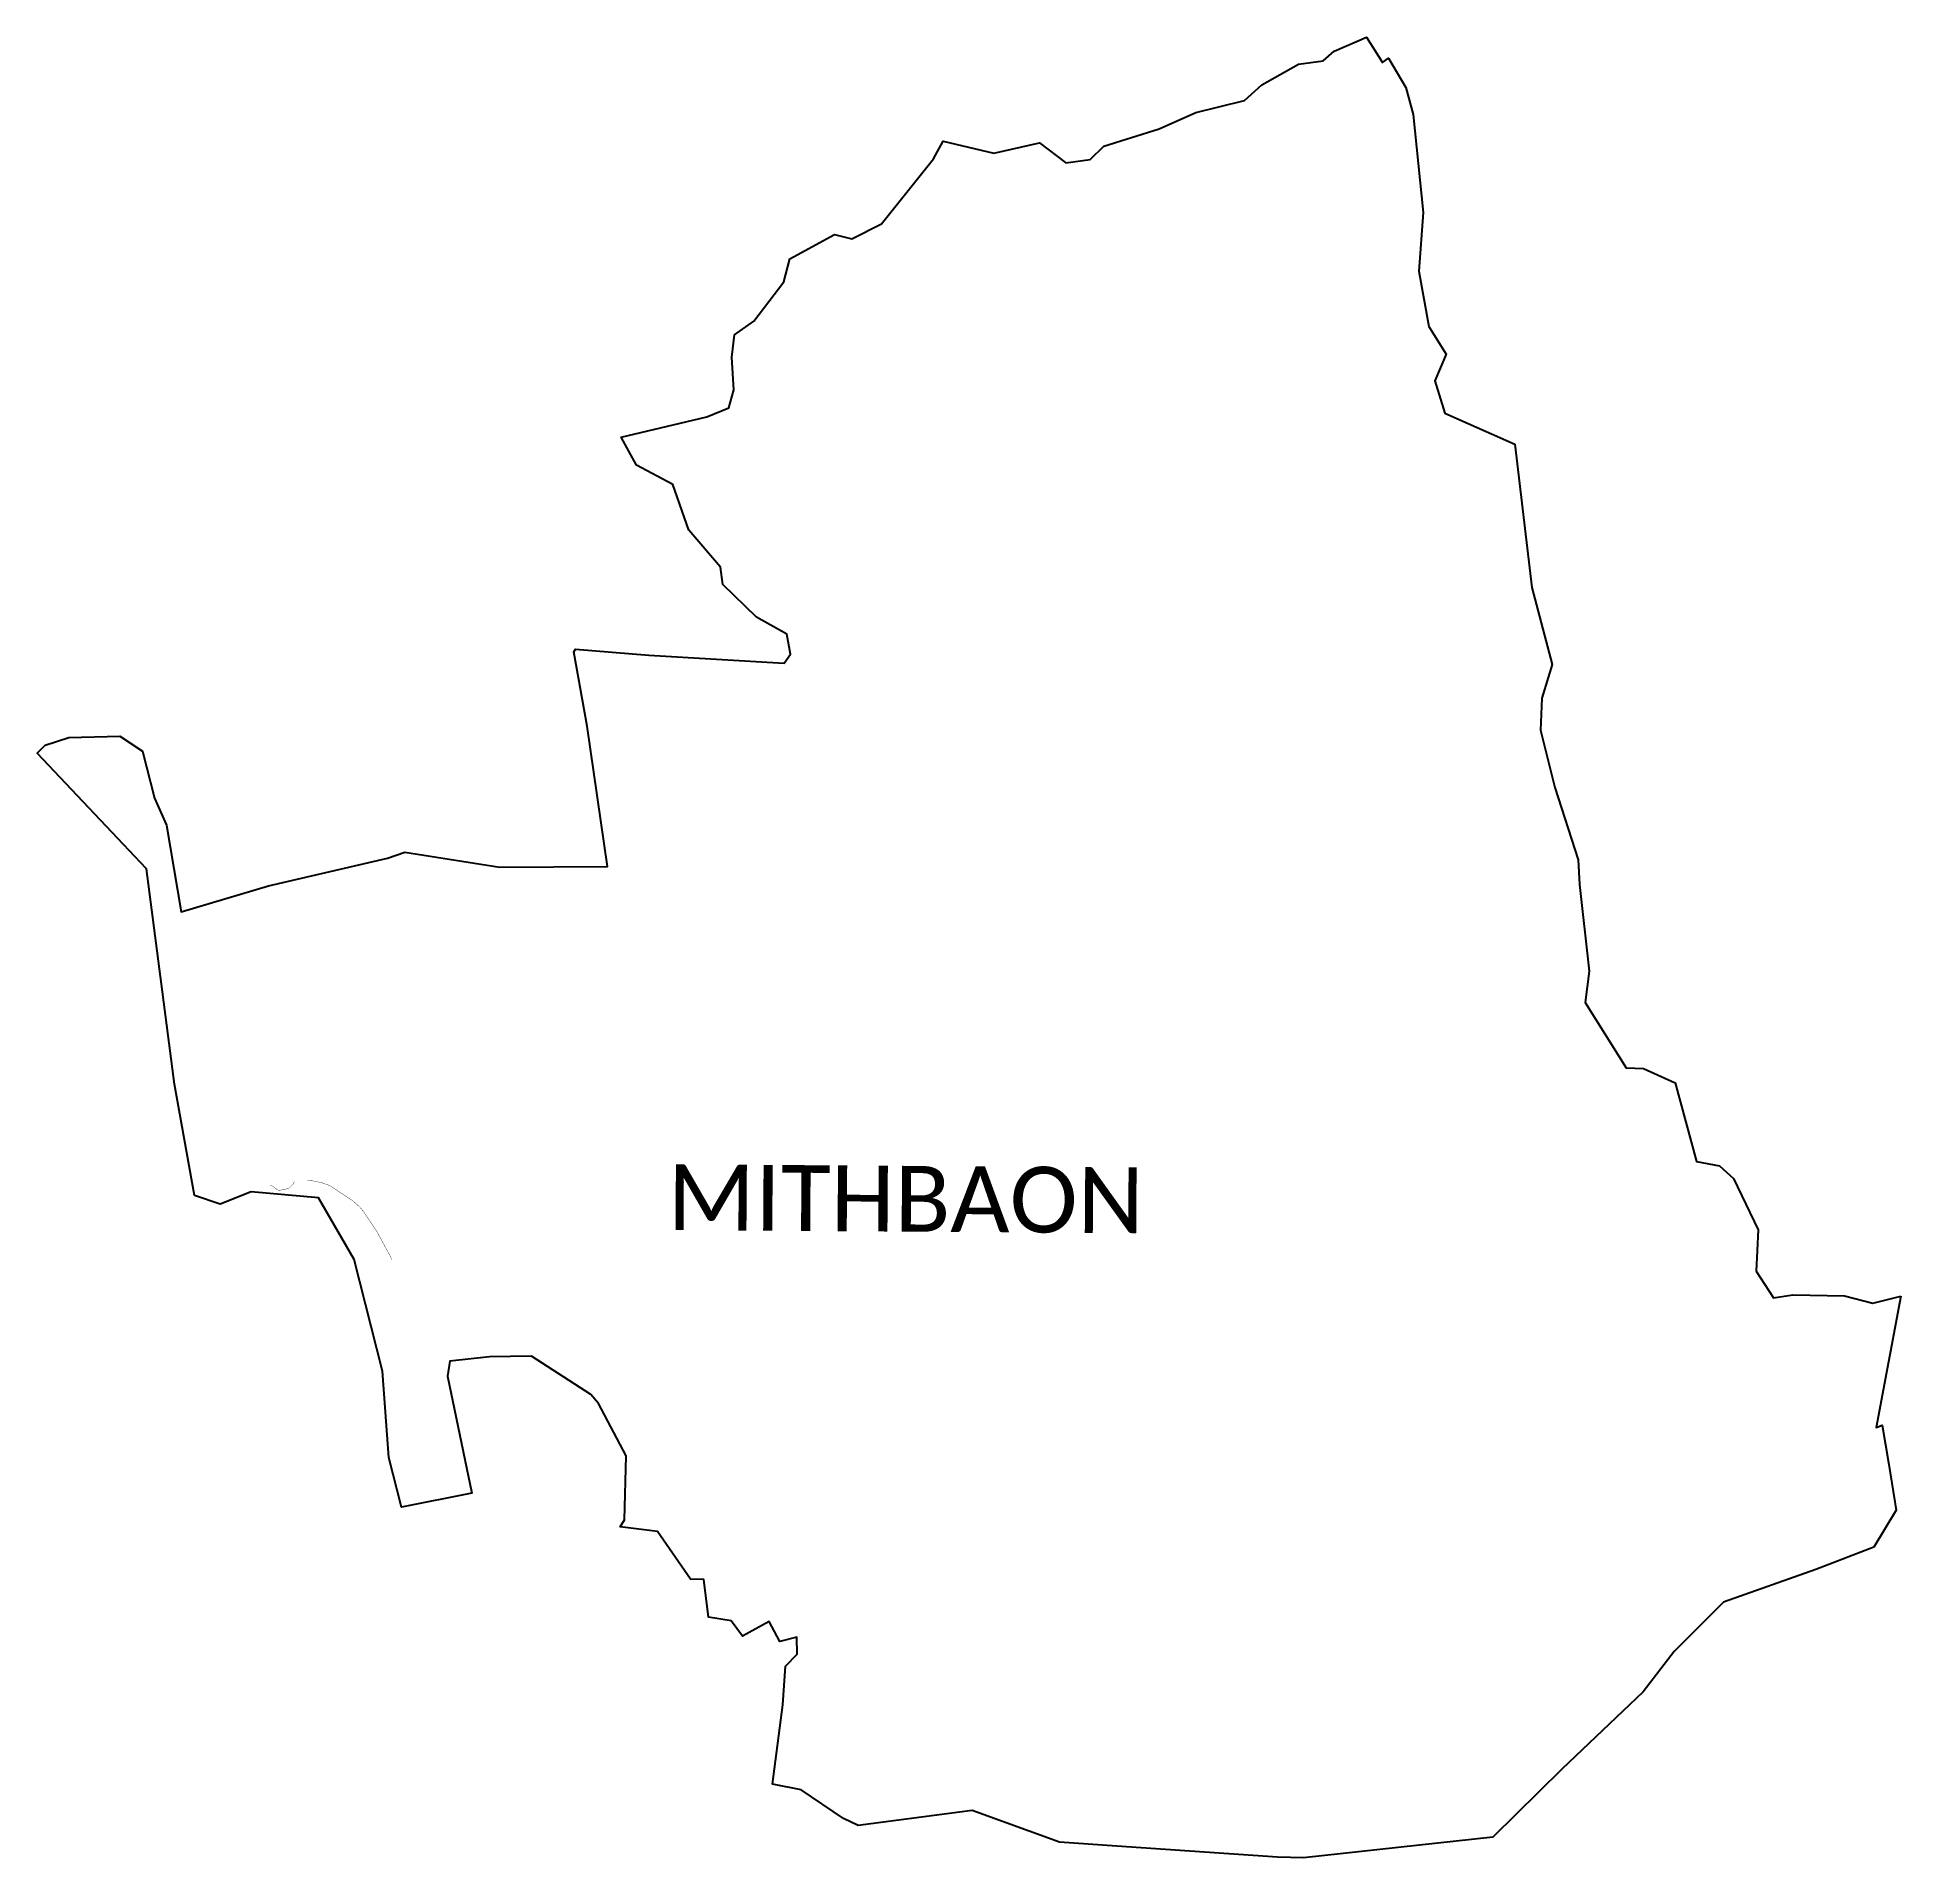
# Model space of a CAD drawing. Header units: metres. Extents: x 328606 to 333715, y 1800923 to 1805912.
import ezdxf

# ---------------------------------------------------------------- set-up
doc = ezdxf.new("R2010")
doc.units = ezdxf.units.M
for name, color, linetype in [('SEAWALL', 170, 'Continuous'), ('village', 3, 'Continuous'), ('VILLAGE NAME', 250, 'Continuous')]:
    doc.layers.add(name, color=color, linetype=linetype)
doc.styles.get("Standard").update_dxf_attribs({"font": 'calibri.ttf'})

msp = doc.modelspace()

# ---------------------------------------------------------------- linework, layer by layer
at = {"layer": 'SEAWALL', "color": 30, "const_width": 1, "flags": 128}
for points in [[(329243.7, 1802765.5), (329249.8, 1802763.9), (329253.8, 1802761.9), (329255.4, 1802759.9), (329265, 1802753), (329269.7, 1802751.8), (329296, 1802757.5), (329305.9, 1802767.4), (329311, 1802775.9)], [(329347.1, 1802779.4), (329359, 1802778.3), (329384.8, 1802773.1), (329407.6, 1802765), (329433.7, 1802747.8), (329469.9, 1802723.8), (329489.1, 1802706.9), (329500.8, 1802693.2), (329538, 1802636.7), (329574.3, 1802570), (329577.8, 1802562.4)]]:
    msp.add_lwpolyline(points, dxfattribs=at)
at = {"layer": 'village', "color": 3, "true_color": 0x00ff00}
msp.add_polyline3d([(333714.9, 1802461.5, 0), (333647.7, 1802101.5, 0), (333663.9, 1802108.2, 0), (333682, 1802000.2, 0), (333702.7, 1801875.7, 0), (333640.8, 1801773.7, 0), (333481.9, 1801712.6, 0), (333228.6, 1801623.3, 0), (333093.3, 1801488.1, 0), (333008.9, 1801377.5, 0), (332785.3, 1801165.6, 0), (332596.2, 1800979.1, 0), (332077.5, 1800922.7, 0), (332005.7, 1800924.3, 0), (331565.2, 1800954.3, 0), (331408.6, 1800965.1, 0), (331168.7, 1801052.2, 0), (330856.6, 1801010.9, 0), (330816.1, 1801030, 0), (330700, 1801108.8, 0), (330621.4, 1801123.9, 0), (330649.9, 1801341.4, 0), (330656.9, 1801447.4, 0), (330689, 1801480.8, 0), (330688.6, 1801527.4, 0), (330641.8, 1801515, 0), (330612, 1801570.4, 0), (330539.3, 1801530.2, 0), (330508.1, 1801572.2, 0), (330446.1, 1801581.7, 0), (330433.1, 1801685.6, 0), (330396.6, 1801685.9, 0), (330305.7, 1801816.6, 0), (330203.8, 1801829.6, 0), (330216.1, 1801849.1, 0), (330220, 1802024.3, 0), (330144.8, 1802167.6, 0), (330123.6, 1802192, 0), (329960.8, 1802297, 0), (329845.4, 1802295.2, 0), (329737, 1802283.9, 0), (329730.3, 1802242.5, 0), (329796.8, 1801921.7, 0), (329603.8, 1801883.3, 0), (329569.5, 1802019.3, 0), (329552.3, 1802256, 0), (329474.8, 1802562.8, 0), (329376.6, 1802731.6, 0), (329192.3, 1802747.5, 0), (329107.1, 1802714.1, 0), (329037, 1802738.1, 0), (328982.2, 1803043.4, 0), (328905.1, 1803633.3, 0), (328605.6, 1803950.4, 0), (328627.6, 1803972.3, 0), (328692.5, 1803993, 0), (328831.6, 1803996.8, 0), (328894.3, 1803955.4, 0), (328926.6, 1803827.2, 0), (328959.8, 1803752.5, 0), (328999.7, 1803514.9, 0), (329239.6, 1803586.2, 0), (329566, 1803662.6, 0), (329613.3, 1803678.8, 0), (329873.8, 1803637.8, 0), (330169.3, 1803639.9, 0), (330113.1, 1804023.9, 0), (330076.4, 1804228.4, 0), (330080.9, 1804235.6, 0), (330282.5, 1804218.5, 0), (330653.7, 1804196.7, 0), (330670.6, 1804221.4, 0), (330660.5, 1804276.7, 0), (330577.5, 1804322.9, 0), (330485.2, 1804412.4, 0), (330478.7, 1804460.4, 0), (330392, 1804561.6, 0), (330348.2, 1804686.9, 0), (330248.8, 1804739.9, 0), (330206.5, 1804816.2, 0), (330441.6, 1804872.4, 0), (330501.3, 1804896.7, 0), (330515.7, 1804945.7, 0), (330509.7, 1805036, 0), (330517.7, 1805096.6, 0), (330570.7, 1805134.4, 0), (330652.5, 1805241.7, 0), (330668.9, 1805305.2, 0), (330791.4, 1805372.2, 0), (330838.7, 1805359.9, 0), (330920.3, 1805401.4, 0), (331062.7, 1805579.2, 0), (331089, 1805627.5, 0), (331228.2, 1805594.5, 0), (331353.4, 1805623, 0), (331425.8, 1805568.2, 0), (331492.2, 1805577.6, 0), (331529.6, 1805613.6, 0), (331681.8, 1805661.7, 0), (331782.4, 1805706.2, 0), (331915.6, 1805739.1, 0), (331963, 1805782.2, 0), (332063.5, 1805838.5, 0), (332131.1, 1805848, 0), (332161.9, 1805874.1, 0), (332249.8, 1805912.5, 0), (332294.2, 1805843.4, 0), (332310, 1805854.8, 0), (332358.2, 1805774.7, 0), (332377.8, 1805700.7, 0), (332405.2, 1805432.4, 0), (332393.8, 1805271.4, 0), (332420.9, 1805120, 0), (332468.9, 1805044.1, 0), (332437.5, 1804971.2, 0), (332464.5, 1804882.2, 0), (332657, 1804797.4, 0), (332703.8, 1804404.1, 0), (332759.4, 1804193.6, 0), (332731.1, 1804101.1, 0), (332727, 1804012.9, 0), (332766.4, 1803855.8, 0), (332830.4, 1803657.9, 0), (332834, 1803590.3, 0), (332860.2, 1803352.9, 0), (332850.1, 1803267, 0), (332962.4, 1803087.9, 0), (333009.4, 1803086.1, 0), (333096, 1803046.4, 0), (333154.5, 1802831.2, 0), (333218.1, 1802818.8, 0), (333256.8, 1802784.4, 0), (333324, 1802643.3, 0), (333318.8, 1802530.2, 0), (333365.7, 1802456.9, 0), (333419.1, 1802465.3, 0), (333560.9, 1802462.8, 0), (333638.3, 1802442.7, 0)], close=True, dxfattribs=at)

# ---------------------------------------------------------------- texts
at = {"layer": 'VILLAGE NAME', "insert": (330333.8, 1802823.5), "char_height": 180.345, "attachment_point": 1, "rotation": 359.6139}
msp.add_mtext_dynamic_manual_height_columns('{\\fCalibri|b0|i0|c0|p34;MITHBAON}', width=1779.605, gutter_width=901.7, heights=[0], dxfattribs=at)

doc.saveas('drawing.dxf')
